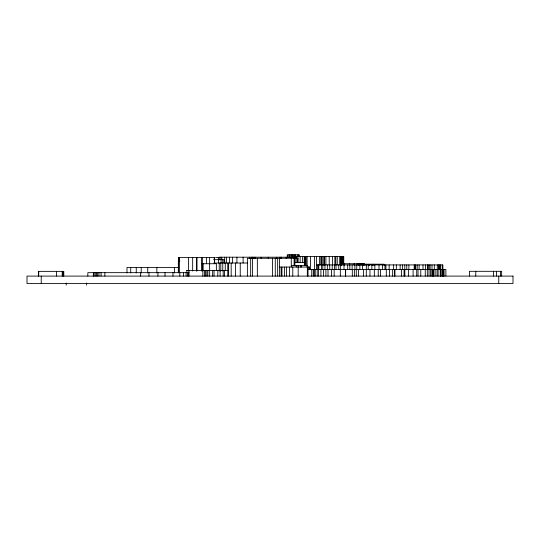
<?xml version="1.0" encoding="UTF-8"?>
<svg xmlns="http://www.w3.org/2000/svg" width="540" height="540" viewBox="0 0 540 540"><rect width="100%" height="100%" fill="white"/><g stroke="black" fill="none" stroke-linecap="round" stroke-linejoin="round"><path stroke-width="0.81" d="M179.408 272.727L179.476 257.546M186.853 272.66L186.853 270.392M188.528 271.04L188.528 257.546M189.027 276.095L189.027 270.392M192.665 271.04L192.665 257.546M295.677 256.412L343.757 256.412L343.757 263.729M296.352 257.202L219.267 257.202L219.267 259.693M215.595 257.546L219.679 257.546M297.932 258.269L247.381 258.269L247.381 276.095M213.739 259.686L224.06 259.686L224.06 263.014M179.847 261.097L178.335 261.097L178.342 272.768M294.887 262.541L304.391 262.541M213.847 263.014L247.381 263.014M201.67 263.729L216.371 263.729L216.371 270.392M341.861 263.729L364.419 263.729L364.419 265.106M364.48 264.202L384.109 264.202L384.109 265.714M316.447 264.917L442.78 264.917L442.78 269.487M291.276 265.633L307.334 265.633M279.558 267.057L309.697 267.057M178.504 267.435L126.995 267.435L126.995 272.95M309.697 268.009L308.016 268.009L308.853 267.057L309.447 268.009M308.016 269.487L445.878 269.487L445.878 276.095M186.712 270.392L227.779 270.392M38.218 271.363L63.788 271.363L63.788 276.095M189.027 272.66L87.838 272.66L87.838 276.095M501.647 276.095L501.647 271.31L469.402 271.31L469.402 276.095M500.452 271.31L500.452 276.095M498.764 276.095L498.764 283.534M496.469 271.31L496.469 276.095M493.486 271.31L493.486 276.095M475.774 271.31L475.774 276.095M444.062 269.487L444.062 276.095M443.401 269.487L443.401 276.095M443.117 269.487L443.117 276.095M442.706 264.917L442.706 269.487M442.57 269.487L442.57 276.095M441.875 269.487L441.875 276.095M440.788 264.917L440.788 269.487M440.681 269.487L440.681 276.095M440.221 269.487L440.221 276.095M439.911 264.917L439.911 269.487M439.088 264.917L439.088 269.487M438.372 264.917L438.372 269.487M438.102 269.487L438.102 276.095M437.299 264.917L437.265 269.487M437.042 269.487L437.042 276.095M435.132 269.487L435.132 276.095M434.302 264.917L434.302 269.487M433.728 269.487L433.728 276.095M433.168 269.487L433.168 276.095M432.662 269.487L432.662 276.095M432.014 264.917L432.014 269.487M431.851 269.487L431.851 276.095M430.616 269.487L430.616 276.095M430.124 264.917L430.124 269.487M429.03 264.917L428.996 276.095M427.97 264.917L427.97 269.487M427.457 264.917L427.457 269.487M427.329 269.487L427.329 276.095M425.507 264.917L425.507 269.487M425.25 269.487L425.25 276.095M423.009 264.917L423.009 269.487M420.782 269.487L420.782 276.095M419.101 264.917L419.101 269.487M418.021 269.487L418.021 276.095M417.231 264.917L417.231 269.487M416.718 269.487L416.718 276.095M415.726 264.917L415.726 269.487M414.97 264.917L414.97 269.487M414.2 264.917L414.2 269.487M413.093 269.487L413.093 276.095M408.875 264.917L408.875 269.487M408.389 269.487L408.389 276.095M406.775 264.917L406.775 269.487M404.851 269.487L404.851 276.095M404.784 264.917L404.784 269.487M404.062 269.487L404.062 276.095M402.394 264.917L402.394 269.487M401.382 269.487L401.382 276.095M400.14 264.917L400.14 269.487M396.333 264.917L396.333 269.487M394.956 269.487L394.956 276.095M394.578 269.487L394.578 276.095M393.613 264.917L393.613 269.487M392.634 269.487L392.634 276.095M389.556 269.487L389.556 276.095M389.138 264.917L389.138 269.487M386.309 269.487L386.309 276.095M385.904 264.917L385.904 269.487M384.98 264.917L384.98 269.487M382.597 264.917L382.597 269.487M380.599 269.487L380.599 276.095M379.006 264.917L379.006 269.487M378.236 269.487L378.236 276.095M374.855 264.917L374.855 269.487M374.321 269.487L374.321 276.095M373.977 264.202L373.977 265.714M372.546 264.202L372.546 265.714M371.858 264.917L371.858 269.487M369.961 269.487L369.961 276.095M369.245 264.202L369.245 265.714M368.246 264.917L368.246 269.487M366.35 264.917L366.282 276.095M366.181 264.202L366.181 265.714M364.048 263.729L364.048 265.106M363.542 263.729L363.542 265.106M363.427 269.487L363.427 276.095M363.157 263.729L363.157 265.106M362.691 263.729L362.691 265.106M362.543 264.917L362.543 269.487M361.651 263.729L361.651 265.106M360.835 263.729L360.835 265.106M359.849 264.917L359.849 269.487M359.411 263.729L359.411 265.106M359.019 263.729L359.019 265.106M358.668 263.729L358.668 265.106M358.513 269.487L358.513 276.095M358.209 263.729L358.209 265.106M357.021 263.729L357.021 265.106M356.778 264.917L356.778 269.487M356.279 269.487L356.279 276.095M354.875 264.917L354.875 269.487M354.395 263.729L354.395 265.106M354.382 269.487L354.382 276.095M354.092 263.729L354.092 265.106M352.31 269.487L352.31 276.095M352.127 264.917L352.127 269.487M349.826 264.917L349.826 269.487M349.663 263.729L349.663 265.106M347.693 264.917L347.693 269.487M345.647 269.487L345.647 276.095M345.519 269.487L345.519 276.095M344.615 263.729L344.615 265.106M344.23 263.729L344.23 265.106M344 264.917L344 269.487M343.096 256.412L343.096 263.729M342.387 256.412L342.387 263.729M341.861 256.412L341.861 265.106M341.57 256.412L341.57 265.511M341.098 256.412L341.098 264.917M340.909 256.412L340.909 264.917M340.652 256.412L340.666 269.487M340.328 269.487L340.328 276.095M340.274 256.412L340.274 264.917M339.842 256.412L339.842 264.917M338.762 264.917L338.762 269.487M337.244 256.412L337.244 264.917M336.015 264.917L336.015 269.487M335.779 256.412L335.779 264.917M334.881 256.412L334.881 264.917M334.584 264.917L334.584 269.487M334.145 269.487L334.145 276.095M332.532 256.412L332.532 264.917M332.208 264.917L332.208 269.487M331.452 269.487L331.452 276.095M329.738 264.917L329.738 269.487M329.218 256.412L329.218 264.917M328.003 269.487L328.003 276.095M327.348 264.917L327.348 269.487M325.897 256.412L325.897 264.917M325.897 269.487L325.897 276.095M324.959 264.917L324.959 269.487M324.263 256.412L324.263 264.917M324.081 256.412L324.081 265.457M323.42 269.487L323.42 276.095M322.792 256.412L322.819 269.487M321.503 256.412L321.584 269.487M320.855 256.412L320.855 264.917M320.909 269.487L320.909 276.095M319.619 256.412L319.619 264.917M318.803 264.917L318.803 269.487M318.465 264.917L318.445 276.095M318.188 264.917L318.188 269.487M317.864 264.917L317.864 269.487M317.216 269.487L317.216 276.095M316.447 256.412L316.447 269.487M315.212 269.487L315.212 276.095M314.388 256.412L314.388 269.487M314.219 269.487L314.219 276.095M313.288 269.487L313.288 276.095M311.735 269.487L311.735 276.095M310.426 256.412L310.426 269.487M309.447 267.057L309.447 269.487M308.016 267.057L308.016 276.095M307.334 267.057L307.334 276.095M307.125 256.412L307.125 267.057M306.113 256.412L306.113 265.633M305.208 256.412L305.208 265.633M304.722 256.412L304.661 265.633M304.391 256.412L304.391 265.633M304.25 256.412L304.25 262.541M302.387 256.412L302.387 262.494M301.523 265.633L301.523 267.057M300.753 265.633L300.753 267.057M300.159 256.412L300.159 262.494M299.261 256.419L299.261 254.846L287.26 254.846L287.26 257.202M298.775 254.846L298.775 256.419M298.175 265.633L298.175 276.095M297.932 256.412L297.932 262.42M297.79 258.269L297.79 262.42M297.736 254.846L297.736 256.419M297.398 258.269L297.398 262.42M296.399 256.412L296.399 258.269M296.224 265.633L296.224 267.057M296.143 258.269L296.143 262.541M295.839 257.202L295.839 258.269M295.691 254.846L295.677 258.269M295.157 257.202L295.157 258.269M294.887 258.269L294.887 265.633M294.739 254.846L294.739 257.202M294.361 257.202L294.361 258.269M294.111 258.269L294.111 265.633M293.996 257.202L293.996 258.269M293.814 254.846L293.814 257.202M293.254 257.202L293.254 258.269M292.788 267.057L292.788 276.095M292.66 254.846L292.66 257.202M292.295 254.846L292.295 257.202M291.85 254.846L291.85 257.202M291.492 254.846L291.492 257.202M291.276 258.269L291.276 267.057M290.878 254.846L290.878 257.202M289.507 254.846L289.507 257.202M289.46 267.057L289.46 276.095M288.077 254.846L288.077 257.202M286.605 267.057L286.605 276.095M286.18 257.202L286.18 258.269M284.391 267.057L284.391 276.095M281.941 267.057L281.941 276.095M281.495 257.202L281.495 258.269M281.124 267.057L281.124 276.095M281.057 257.202L281.057 258.269M280.543 257.202L280.543 258.269M279.599 257.202L279.558 276.095M277.654 258.269L277.654 276.095M276.716 257.202L276.716 258.269M275.279 258.269L275.279 276.095M272.477 258.269L272.477 276.095M268.265 257.202L268.265 258.269M261.164 257.202L261.164 258.269M257.344 258.269L257.344 276.095M255.488 257.202L255.488 258.269M254.381 257.202L254.381 258.269M252.983 257.202L252.983 258.269M252.875 257.202L252.875 258.269M252.578 257.202L252.585 276.095M251.626 257.202L251.626 258.269M250.661 258.269L250.661 276.095M249.649 257.202L249.649 258.269M243.108 257.202L243.108 263.014M240.239 263.014L240.239 276.095M236.918 257.202L236.918 263.014M235.433 263.014L235.433 276.095M232.619 257.202L232.619 263.014M231.181 263.014L231.181 276.095M229.547 257.202L229.547 263.014M228.629 263.014L228.629 276.095M227.779 263.014L227.779 276.095M226.442 257.202L226.442 263.014M225.261 263.014L225.261 270.392M224.701 257.202L224.701 263.014M224.458 270.392L224.458 276.095M223.189 270.392L223.189 276.095M222.791 259.686L222.763 271.053M221.798 257.202L221.798 259.693M221.069 259.686L221.069 263.014M220.84 257.202L220.84 259.693M220.806 263.014L220.806 271.053M220.104 270.392L220.104 276.095M219.24 263.014L219.24 271.053M218.477 259.686L218.477 263.014M218.302 257.546L218.302 259.686M217.823 270.392L217.823 276.095M214.603 263.419L214.603 257.546L178.457 257.546L178.457 272.727M214.4 259.686L214.4 263.014M214.259 257.546L214.259 260.071M214.036 270.392L214.036 276.095M212.659 270.392L212.659 276.095M209.628 257.546L209.648 276.095M207.853 270.392L207.853 276.095M206.84 270.392L206.84 276.095M206.611 257.546L206.611 263.729M205.409 270.392L205.409 276.095M204.41 270.392L204.41 276.095M203.168 263.729L203.168 270.392M202.851 270.392L202.851 276.095M188.399 272.66L188.399 276.095M187.501 272.66L187.501 276.095M186.084 272.66L186.084 276.095M183.458 272.66L183.458 276.095M179.834 272.66L179.834 276.095M178.747 257.546L178.747 261.758M174.386 267.435L174.386 272.95M172.962 272.66L172.962 276.095M165.004 272.66L165.004 276.095M157.943 272.66L157.943 276.095M156.85 267.435L156.85 272.95M148.959 272.66L148.959 276.095M147.744 267.435L147.744 272.95M141.21 267.435L141.21 272.95M140.643 272.66L140.643 276.095M136.256 267.435L136.256 272.95M130.727 267.435L130.727 272.95M104.875 272.66L104.875 276.095M101.068 272.66L101.068 276.095M98.982 272.66L98.982 276.095M97.672 272.66L97.672 276.095M96.485 272.66L96.485 276.095M95.229 272.66L95.229 276.095M93.974 272.66L93.974 276.095M93.339 272.66L93.339 276.095M86.643 283.007L86.643 285.154M66.218 283.007L66.218 285.154M63.005 271.363L63.005 276.095M62.208 271.363L62.208 276.095M56.518 271.363L56.518 276.095M41.236 276.095L41.236 283.534M196.803 257.546L196.803 271.04L196.803 257.546M201.987 257.546L201.987 271.04L201.987 257.546M513 276.095L27 276.095L27 283.534L513 283.534L513 276.095M38.671 276.095L38.671 271.363L38.617 276.095"/></g></svg>
